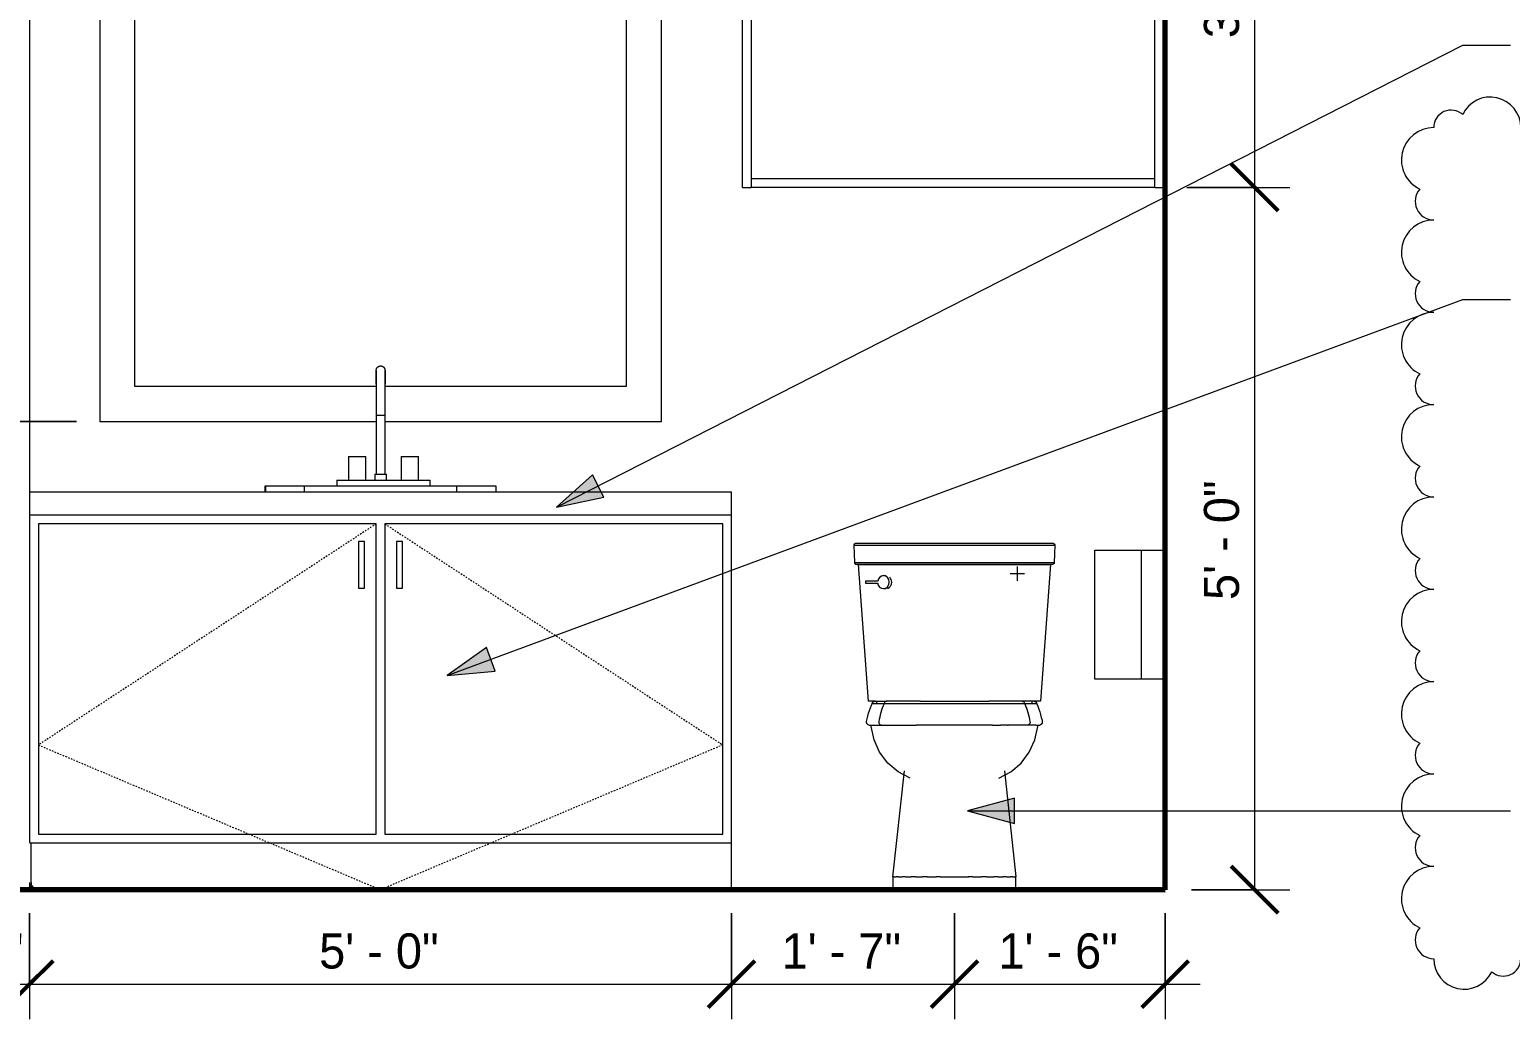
# Model space of a CAD drawing. Header units: inches. Extents: x -3861 to -1440, y -29 to 12117.
# Drawn here: x -2127.9 to -2001.3, y -11.1 to 73.5 of the extents above; entities that cross this region are included whole.
import ezdxf

# ---------------------------------------------------------------- set-up
doc = ezdxf.new("R2010")
doc.units = ezdxf.units.IN
doc.header["$MEASUREMENT"] = 0
doc.linetypes.add('Center', pattern=[1.25, 0.25, -0.1875, 0.625, -0.1875])
doc.linetypes.add('Dash', pattern=[0.25, 0.125, -0.125])
for name, color, linetype, lineweight in [('0-6', 130, 'Continuous', 5), ('A-ANNO-DIMS', 211, 'Continuous', 9), ('A-ANNO-DIMS-32', 211, 'Continuous', 9), ('A-FLOR-2', 7, 'Continuous', 70), ('A-WALL', 113, 'Continuous', 18), ('A-WALL-4', 113, 'Continuous', 9), ('G-ANNO-REVC', 71, 'Continuous', 20), ('G-ANNO-TEXT', 231, 'Continuous', 9), ('I-WALL-1', 7, 'Continuous', 70), ('P-SANR-FIXT', 6, 'Continuous', 9), ('Q-CASE', 31, 'Continuous', 9), ('Q-CASE-2', 31, 'Center', 9), ('Q-CASE-HDLN', 31, 'Dash', 9), ('Q-SPCQ', 91, 'Continuous', 9)]:
    doc.layers.add(name, color=color, linetype=linetype, lineweight=lineweight)
doc.styles.add('Century Gothic', font='ufonts.com_century-gothic.ttf', dxfattribs={"height": 3})
doc.dimstyles.new('OD_1__HACK_1', dxfattribs={"dimscale": 12, "dimtxt": 3.132505, "dimasz": 0.333333, "dimexe": 0.25, "dimexo": 0.166667, "dimgap": 0.041667, "dimtad": 1, "dimdec": 0, "dimzin": 3, "dimdsep": 46, "dimlunit": 4, "dimtxsty": 'Century Gothic', "dimblk1": 'OBLIQUE', "dimblk2": 'OBLIQUE', "dimsah": 1, "dimcen": 0.09, "dimdle": 0.25, "dimazin": 0, "dimtfac": 1, "dimtdec": 4, "dimtix": 1, "dimtmove": 0, "dimatfit": 3, "dimfxl": 1, "dimtvp": 1, "dimtfill": 1, "dimfrac": 2, "dimtolj": 1, "dimtzin": 0, "dimarcsym": 2})
doc.dimstyles.new('OD_1__HACK_2', dxfattribs={"dimscale": 12, "dimtxt": 3.132505, "dimasz": 0.333333, "dimexe": 0.25, "dimexo": 0.166667, "dimgap": 0.041667, "dimtad": 1, "dimdec": 0, "dimzin": 3, "dimdsep": 46, "dimlunit": 4, "dimtxsty": 'Century Gothic', "dimblk1": 'OBLIQUE', "dimblk2": 'OBLIQUE', "dimsah": 1, "dimcen": 0.09, "dimdle": 0.25, "dimazin": 0, "dimtfac": 1, "dimtdec": 4, "dimtix": 1, "dimtmove": 0, "dimatfit": 3, "dimfxl": 1, "dimtvp": 1, "dimtfill": 1, "dimfrac": 2, "dimtolj": 1, "dimtzin": 0, "dimarcsym": 2})

# ---------------------------------------------------------------- blocks, each defined once
blk = doc.blocks.new('CTR - 1st Phase - Shell_rvt-8-1ST FLOOR - 1BD ADA TYPE A BATH LAV WALL')
at = {"layer": 'A-FLOR-2'}
blk.add_line((3459.28, 0), (3313.91, 0), dxfattribs=at)
blk = doc.blocks.new('CTR - 1st Phase - Common Walls_rvt-7-1ST FLOOR - 1BD ADA TYPE A BATH LAV WALL')
at = {"layer": 'I-WALL-1'}
for p, q in [((3459.27, 108.76), (3459.27, 0)), ((3459.27, 0), (3459.28, 0))]:
    blk.add_line(p, q, dxfattribs=at)
blk = doc.blocks.new('Vanity Cabinet-Double Door-ADA - 60_ ADA-2968679-1ST FLOOR - 1BD ADA TYPE A BATH LAV WALL')
at = {"layer": 'Q-CASE'}
for p, q in [((3422.22, 4), (3422.22, 32)), ((3391.84, 31.25), (3362.97, 31.25)), ((3362.97, 31.25), (3362.97, 4.75)), ((3391.84, 4.75), (3391.84, 31.25)), ((3421.47, 31.25), (3392.59, 31.25)), ((3392.59, 31.25), (3392.59, 4.75)), ((3421.47, 4.75), (3421.47, 31.25)), ((3390.34, 29.75), (3390.34, 25.75)), ((3390.84, 29.75), (3390.34, 29.75)), ((3390.84, 25.75), (3390.84, 29.75)), ((3393.59, 29.75), (3393.59, 25.75)), ((3394.09, 29.75), (3393.59, 29.75)), ((3394.09, 25.75), (3394.09, 29.75)), ((3390.34, 25.75), (3390.84, 25.75)), ((3393.59, 25.75), (3394.09, 25.75)), ((3362.26, 4), (3422.22, 4)), ((3362.97, 4.75), (3391.84, 4.75)), ((3392.59, 4.75), (3421.47, 4.75)), ((3422.22, 0), (3422.22, 4))]:
    blk.add_line(p, q, dxfattribs=at)
at = {"layer": 'Q-CASE-HDLN'}
for p, q in [((3391.84, 31.25), (3362.97, 12.37)), ((3392.59, 31.25), (3421.47, 12.37)), ((3362.97, 12.37), (3392.22, 0)), ((3421.47, 12.37), (3392.22, 0))]:
    blk.add_line(p, q, dxfattribs=at)
blk = doc.blocks.new('Plbg-Toilet Wall Mount FV-UH - TYPE B-2253648-1ST FLOOR - 1BD ADA TYPE A BATH LAV WALL')
at = {"layer": 'P-SANR-FIXT'}
for p, q in [((3432.68, 29.44), (3435.08, 29.44)), ((3435.08, 29.44), (3438.2, 29.44)), ((3438.2, 29.44), (3444.35, 29.44)), ((3444.35, 29.44), (3447.47, 29.44)), ((3447.47, 29.44), (3449.87, 29.44)), ((3432.73, 27.95), (3435.1, 27.95)), ((3435.1, 27.95), (3438.21, 27.95)), ((3438.21, 27.95), (3444.34, 27.95)), ((3444.34, 27.95), (3447.45, 27.95)), ((3447.45, 27.95), (3449.81, 27.95)), ((3433.92, 16.11), (3433.06, 27.79)), ((3433.06, 27.79), (3435.24, 27.79)), ((3435.42, 26.83), (3435.21, 26.83)), ((3435.24, 27.79), (3438.24, 27.79)), ((3438.24, 27.79), (3444.31, 27.79)), ((3444.31, 27.79), (3447.31, 27.79)), ((3447.26, 27), (3446.04, 27)), ((3446.65, 27.61), (3446.65, 26.39)), ((3447.31, 27.79), (3449.49, 27.79)), ((3449.49, 27.79), (3448.63, 16.11)), ((3434.72, 26.37), (3433.67, 26.37)), ((3433.67, 26.37), (3433.67, 26.2)), ((3433.67, 26.2), (3434.71, 26.2)), ((3435.21, 25.72), (3435.42, 25.72)), ((3434.5, 16.11), (3433.92, 16.11)), ((3435.26, 15.89), (3434.25, 15.89)), ((3434.5, 16.11), (3435.5, 16.11)), ((3434.62, 16.11), (3434.62, 15.98)), ((3438.18, 15.89), (3435.26, 15.89)), ((3438.34, 16.11), (3435.5, 16.11)), ((3444.37, 15.89), (3438.18, 15.89)), ((3438.34, 16.11), (3444.21, 16.11)), ((3447.05, 16.11), (3444.21, 16.11)), ((3447.29, 15.89), (3444.37, 15.89)), ((3448.04, 16.11), (3447.05, 16.11)), ((3448.3, 15.89), (3447.29, 15.89)), ((3447.93, 15.98), (3447.93, 16.11)), ((3448.63, 16.11), (3448.05, 16.11)), ((3433.98, 14.07), (3434.33, 14.07)), ((3436.69, 14.07), (3436.74, 14.07)), ((3437.33, 14.07), (3438.01, 14.07)), ((3444.54, 14.07), (3438.01, 14.07)), ((3444.54, 14.07), (3445.21, 14.07)), ((3445.8, 14.07), (3445.86, 14.07)), ((3448.22, 14.07), (3448.57, 14.07)), ((3436.02, 1.1), (3437, 10.16)), ((3445.54, 10.16), (3446.52, 1.1)), ((3436.02, 1.1), (3436.02, 0)), ((3436.11, 1.1), (3436.06, 1.1)), ((3446.49, 1.1), (3446.43, 1.1)), ((3446.52, 0), (3446.52, 1.1))]:
    blk.add_line(p, q, dxfattribs=at)
at = {"layer": 'P-SANR-FIXT', "flags": 128}
for points in [[(3432.68, 29.44), (3432.71, 28.69), (3432.73, 27.95)], [(3435.13, 29.57), (3434.91, 29.57), (3434.71, 29.57), (3434.5, 29.57), (3434.3, 29.57), (3434.11, 29.57), (3433.92, 29.57), (3433.74, 29.57), (3433.57, 29.57), (3433.4, 29.57), (3433.24, 29.57), (3433.08, 29.57), (3432.94, 29.57), (3432.8, 29.57)], [(3438.21, 29.57), (3437.83, 29.57), (3437.45, 29.57), (3437.07, 29.57), (3436.7, 29.57), (3436.33, 29.57), (3435.96, 29.57), (3435.6, 29.57), (3435.25, 29.57), (3435.13, 29.57)], [(3444.33, 29.57), (3443.25, 29.57), (3442.16, 29.57), (3441.07, 29.57), (3439.98, 29.57), (3438.89, 29.57), (3438.21, 29.57)], [(3447.42, 29.57), (3447.07, 29.57), (3446.71, 29.57), (3446.35, 29.57), (3445.98, 29.57), (3445.6, 29.57), (3445.23, 29.57), (3444.85, 29.57), (3444.46, 29.57), (3444.33, 29.57)], [(3449.75, 29.57), (3449.61, 29.57), (3449.46, 29.57), (3449.3, 29.57), (3449.14, 29.57), (3448.97, 29.57), (3448.8, 29.57), (3448.62, 29.57), (3448.43, 29.57), (3448.24, 29.57), (3448.04, 29.57), (3447.83, 29.57), (3447.63, 29.57), (3447.42, 29.57)], [(3449.87, 29.44), (3449.84, 28.69), (3449.81, 27.95)], [(3432.87, 27.81), (3433.01, 27.81), (3433.15, 27.81), (3433.31, 27.81), (3433.47, 27.81), (3433.63, 27.81), (3433.81, 27.81), (3433.99, 27.81), (3434.17, 27.81), (3434.36, 27.81), (3434.56, 27.81), (3434.76, 27.81), (3434.97, 27.81), (3435.16, 27.81)], [(3435.16, 27.81), (3435.51, 27.81), (3435.86, 27.81), (3436.22, 27.81), (3436.59, 27.81), (3436.96, 27.81), (3437.33, 27.81), (3437.71, 27.81), (3438.09, 27.81), (3438.22, 27.81)], [(3438.22, 27.81), (3439.3, 27.81), (3440.39, 27.81), (3441.48, 27.81), (3442.56, 27.81), (3443.65, 27.81), (3444.33, 27.81)], [(3444.33, 27.81), (3444.71, 27.81), (3445.09, 27.81), (3445.46, 27.81), (3445.83, 27.81), (3446.2, 27.81), (3446.56, 27.81), (3446.92, 27.81), (3447.27, 27.81), (3447.39, 27.81)], [(3447.39, 27.81), (3447.6, 27.81), (3447.81, 27.81), (3448.01, 27.81), (3448.21, 27.81), (3448.4, 27.81), (3448.58, 27.81), (3448.76, 27.81), (3448.93, 27.81), (3449.1, 27.81), (3449.26, 27.81), (3449.41, 27.81), (3449.56, 27.81), (3449.68, 27.81)], [(3433.77, 14.36), (3433.82, 14.6), (3433.87, 14.84), (3433.94, 15.08), (3434.01, 15.32), (3434.1, 15.55), (3434.19, 15.78), (3434.24, 15.89)], [(3434.24, 15.89), (3434.24, 15.9), (3434.25, 15.92), (3434.25, 15.93), (3434.25, 15.94), (3434.26, 15.95), (3434.26, 15.95), (3434.26, 15.96), (3434.27, 15.97), (3434.27, 15.98), (3434.28, 15.99), (3434.29, 16), (3434.29, 16.01), (3434.3, 16.02), (3434.31, 16.02), (3434.31, 16.03), (3434.32, 16.04), (3434.33, 16.05), (3434.34, 16.05), (3434.35, 16.06), (3434.35, 16.07), (3434.36, 16.07), (3434.37, 16.08), (3434.38, 16.08), (3434.39, 16.09), (3434.4, 16.09), (3434.41, 16.09), (3434.42, 16.1), (3434.43, 16.1), (3434.44, 16.1), (3434.45, 16.1), (3434.46, 16.11), (3434.47, 16.11), (3434.48, 16.11), (3434.49, 16.11), (3434.5, 16.11)], [(3448.05, 16.11), (3448.06, 16.11), (3448.07, 16.11), (3448.08, 16.11), (3448.09, 16.11), (3448.1, 16.1), (3448.11, 16.1), (3448.12, 16.1), (3448.13, 16.1), (3448.14, 16.09), (3448.15, 16.09), (3448.16, 16.08), (3448.17, 16.08), (3448.18, 16.07), (3448.19, 16.07), (3448.2, 16.06), (3448.21, 16.06), (3448.22, 16.05), (3448.22, 16.04), (3448.23, 16.04), (3448.24, 16.03), (3448.25, 16.02), (3448.25, 16.01), (3448.26, 16), (3448.26, 15.99), (3448.27, 15.99), (3448.28, 15.98), (3448.28, 15.97), (3448.29, 15.96), (3448.29, 15.95), (3448.29, 15.94), (3448.3, 15.93), (3448.3, 15.92), (3448.3, 15.91), (3448.31, 15.9), (3448.31, 15.89)], [(3448.31, 15.89), (3448.4, 15.67), (3448.49, 15.43), (3448.57, 15.2), (3448.64, 14.96), (3448.7, 14.72), (3448.76, 14.48), (3448.78, 14.36)], [(3433.97, 14.07), (3433.96, 14.07), (3433.95, 14.07), (3433.94, 14.08), (3433.93, 14.08), (3433.92, 14.08), (3433.91, 14.09), (3433.9, 14.09), (3433.9, 14.1), (3433.89, 14.1), (3433.88, 14.11), (3433.87, 14.11), (3433.86, 14.12), (3433.86, 14.12), (3433.85, 14.13), (3433.84, 14.14), (3433.83, 14.14), (3433.83, 14.15), (3433.82, 14.16), (3433.81, 14.17), (3433.81, 14.18), (3433.8, 14.18), (3433.8, 14.19), (3433.79, 14.2), (3433.79, 14.21), (3433.79, 14.22), (3433.78, 14.23), (3433.78, 14.24), (3433.78, 14.25), (3433.77, 14.26), (3433.77, 14.27), (3433.77, 14.28), (3433.77, 14.29), (3433.77, 14.3), (3433.77, 14.31), (3433.77, 14.32), (3433.77, 14.33), (3433.77, 14.34), (3433.77, 14.35), (3433.77, 14.36)], [(3437.48, 9.53), (3436.46, 10.07), (3435.57, 10.82), (3434.88, 11.75), (3434.4, 12.8), (3434.16, 13.94), (3434.15, 14.07)], [(3445.07, 9.53), (3446.09, 10.07), (3446.97, 10.82), (3447.67, 11.75), (3448.15, 12.8), (3448.39, 13.94), (3448.4, 14.07)], [(3448.78, 14.36), (3448.78, 14.35), (3448.78, 14.34), (3448.78, 14.33), (3448.78, 14.32), (3448.78, 14.31), (3448.78, 14.3), (3448.78, 14.29), (3448.78, 14.28), (3448.78, 14.27), (3448.77, 14.26), (3448.77, 14.25), (3448.77, 14.24), (3448.76, 14.23), (3448.76, 14.22), (3448.76, 14.21), (3448.75, 14.2), (3448.75, 14.19), (3448.74, 14.18), (3448.74, 14.17), (3448.73, 14.17), (3448.73, 14.16), (3448.72, 14.15), (3448.71, 14.14), (3448.71, 14.14), (3448.7, 14.13), (3448.69, 14.12), (3448.68, 14.12), (3448.68, 14.11), (3448.67, 14.11), (3448.66, 14.1), (3448.65, 14.1), (3448.64, 14.09), (3448.63, 14.09), (3448.62, 14.08), (3448.61, 14.08), (3448.6, 14.08), (3448.6, 14.07), (3448.59, 14.07), (3448.58, 14.07)], [(3436.02, 1.1), (3436.04, 1.1), (3436.05, 1.1)], [(3436.11, 1.1), (3436.23, 1.1), (3436.3, 1.1)], [(3436.48, 1.1), (3436.36, 1.1), (3436.3, 1.1)], [(3436.48, 1.1), (3436.66, 1.1), (3436.82, 1.1)], [(3437.1, 1.1), (3436.95, 1.1), (3436.82, 1.1)], [(3437.1, 1.1), (3437.3, 1.1), (3437.57, 1.1)], [(3437.94, 1.1), (3437.79, 1.1), (3437.57, 1.1)], [(3437.94, 1.1), (3438.12, 1.1), (3438.54, 1.1)], [(3438.95, 1.1), (3438.83, 1.1), (3438.54, 1.1)], [(3438.95, 1.1), (3439.09, 1.1), (3439.7, 1.1)], [(3440.08, 1.1), (3440.02, 1.1), (3439.7, 1.1)], [(3440.08, 1.1), (3440.16, 1.1), (3441.27, 1.1)], [(3441.27, 1.1), (3442.39, 1.1), (3442.47, 1.1)], [(3442.85, 1.1), (3442.53, 1.1), (3442.46, 1.1)], [(3442.84, 1.1), (3443.46, 1.1), (3443.6, 1.1)], [(3444.01, 1.1), (3443.71, 1.1), (3443.6, 1.1)], [(3444.01, 1.1), (3444.42, 1.1), (3444.61, 1.1)], [(3444.97, 1.1), (3444.76, 1.1), (3444.61, 1.1)], [(3444.97, 1.1), (3445.25, 1.1), (3445.45, 1.1)], [(3445.73, 1.1), (3445.59, 1.1), (3445.45, 1.1)], [(3445.73, 1.1), (3445.89, 1.1), (3446.07, 1.1)], [(3446.25, 1.1), (3446.18, 1.1), (3446.07, 1.1)], [(3446.25, 1.1), (3446.31, 1.1), (3446.43, 1.1)], [(3446.5, 1.1), (3446.51, 1.1), (3446.52, 1.1)]]:
    blk.add_lwpolyline(points, dxfattribs=at)
at = {"layer": 'P-SANR-FIXT'}
for centre, major_axis, start_param, end_param in [((3435.21, 26.27), (0, 0.565), 0, 1.396648), ((3435.21, 26.28), (0, 0.557), 4.712389, 6.283185), ((3435.42, 26.28), (0, 0.557), 4.712389, 5.536271), ((3435.21, 26.3), (0, 0.58), 1.73716, 3.141593), ((3435.21, 26.28), (0, 0.557), 3.141593, 4.712389), ((3435.42, 26.28), (0, 0.557), 3.403392, 4.712389)]:
    blk.add_ellipse(centre, major_axis=major_axis, ratio=0.882948, start_param=start_param, end_param=end_param, dxfattribs=at)
for points, knots in [([(3432.8, 29.57), (3432.79, 29.57), (3432.77, 29.56), (3432.75, 29.56), (3432.74, 29.55), (3432.72, 29.54), (3432.71, 29.52), (3432.69, 29.49), (3432.68, 29.46), (3432.68, 29.44)], [-1, -1, -1, -1, -0.785714, -0.732143, -0.678571, -0.571429, -0.428571, -0.285714, 0, 0, 0, 0]), ([(3449.75, 29.57), (3449.75, 29.57), (3449.77, 29.56), (3449.8, 29.55), (3449.82, 29.54), (3449.84, 29.52), (3449.86, 29.49), (3449.87, 29.46), (3449.87, 29.44)], [0, 0, 0, 0, 0.142857, 0.285714, 0.428571, 0.571429, 0.785714, 1, 1, 1, 1]), ([(3432.73, 27.95), (3432.73, 27.93), (3432.74, 27.9), (3432.75, 27.87), (3432.78, 27.84), (3432.81, 27.82), (3432.84, 27.81), (3432.86, 27.81), (3432.87, 27.81)], [-1, -1, -1, -1, -0.857143, -0.571429, -0.428571, -0.285714, -0.142857, 0, 0, 0, 0]), ([(3449.81, 27.95), (3449.81, 27.92), (3449.81, 27.89), (3449.79, 27.86), (3449.77, 27.84), (3449.75, 27.83), (3449.73, 27.82), (3449.71, 27.81), (3449.7, 27.81), (3449.68, 27.81)], [0, 0, 0, 0, 0.285714, 0.428571, 0.571429, 0.678571, 0.732143, 0.785714, 1, 1, 1, 1]), ([(3435.5, 16.11), (3435.48, 16.11), (3435.44, 16.1), (3435.37, 16.08), (3435.3, 16.01), (3435.27, 15.93), (3435.26, 15.89)], [-1, -1, -1, -1, -0.833333, -0.666667, -0.333333, 0, 0, 0, 0]), ([(3447.05, 16.11), (3447.07, 16.11), (3447.1, 16.1), (3447.18, 16.08), (3447.25, 16.01), (3447.28, 15.93), (3447.29, 15.89)], [-1, -1, -1, -1, -0.833333, -0.666667, -0.333333, 0, 0, 0, 0]), ([(3434.32, 14.07), (3434.4, 14.07), (3434.62, 14.07), (3435.16, 14.07), (3435.88, 14.07), (3436.43, 14.07), (3436.67, 14.07)], [-0.4241119, -0.4241119, -0.4241119, -0.4241119, -0.375, -0.3125, -0.25, -0.2084052, -0.2084052, -0.2084052, -0.2084052]), ([(3434.82, 14.36), (3434.81, 14.33), (3434.81, 14.27), (3434.84, 14.18), (3434.89, 14.12), (3434.95, 14.08), (3434.99, 14.07), (3435, 14.07)], [-1, -1, -1, -1, -0.785714, -0.571429, -0.285714, -0.142857, 0, 0, 0, 0]), ([(3436.72, 14.07), (3436.83, 14.07), (3437.02, 14.07), (3437.24, 14.07), (3437.34, 14.07)], [-0.20514081, -0.20514081, -0.20514081, -0.20514081, -0.1875, -0.17151437, -0.17151437, -0.17151437, -0.17151437]), ([(3445.82, 14.07), (3445.72, 14.07), (3445.52, 14.07), (3445.31, 14.07), (3445.21, 14.07)], [0.79485919, 0.79485919, 0.79485919, 0.79485919, 0.8125, 0.82848563, 0.82848563, 0.82848563, 0.82848563]), ([(3448.23, 14.07), (3448.15, 14.07), (3447.93, 14.07), (3447.39, 14.07), (3446.67, 14.07), (3446.12, 14.07), (3445.88, 14.07)], [0.5758881, 0.5758881, 0.5758881, 0.5758881, 0.625, 0.6875, 0.75, 0.7915948, 0.7915948, 0.7915948, 0.7915948]), ([(3447.73, 14.36), (3447.74, 14.33), (3447.74, 14.27), (3447.71, 14.18), (3447.65, 14.12), (3447.59, 14.08), (3447.56, 14.07), (3447.54, 14.07)], [-1, -1, -1, -1, -0.785714, -0.571429, -0.285714, -0.142857, 0, 0, 0, 0])]:
    blk.add_open_spline(points, degree=3, knots=knots, dxfattribs=at)
for points in [[(3435.26, 15.89), (3435.15, 15.65), (3434.97, 15.15), (3434.86, 14.62), (3434.82, 14.36)], [(3447.29, 15.89), (3447.39, 15.65), (3447.57, 15.15), (3447.69, 14.62), (3447.73, 14.36)]]:
    blk.add_open_spline(points, degree=3, dxfattribs=at)
blk = doc.blocks.new('Seqm-Toilet Paper Disp-UH-3D - Seqm-Toilet Paper Disp-UH-3D-2253632-1ST FLOOR - 1BD ADA TYPE A BATH LAV WALL')
at = {"layer": 'Q-SPCQ'}
for p, q in [((3453.27, 29), (3457.27, 29)), ((3453.27, 18), (3453.27, 29)), ((3457.27, 18), (3453.27, 18))]:
    blk.add_line(p, q, dxfattribs=at)
blk = doc.blocks.new('Seqm-Seat Cover Disp-UH-3D - Seqm-Seat Cover Disp-UH-3D-2253633-1ST FLOOR - 1BD ADA TYPE A BATH LAV WALL')
at = {"layer": 'Q-SPCQ'}
for p, q in [((3457.27, 29), (3459.27, 29)), ((3457.27, 18), (3457.27, 29)), ((3459.27, 18), (3457.27, 18))]:
    blk.add_line(p, q, dxfattribs=at)
blk = doc.blocks.new('300 Series Wall Hung Cabinet_326 - 36_-2909953-1ST FLOOR - 1BD ADA TYPE A BATH LAV WALL')
at = {"layer": 'Q-CASE'}
for p, q in [((3441.02, 96), (3423.15, 96)), ((3423.15, 96), (3423.15, 78)), ((3441.02, 78), (3441.02, 96)), ((3441.02, 96), (3441.27, 96)), ((3441.27, 95.25), (3441.02, 95.25)), ((3459.15, 96), (3441.27, 96)), ((3441.27, 96), (3441.27, 78)), ((3459.15, 78), (3459.15, 96)), ((3438.66, 83.75), (3439.15, 83.75)), ((3438.66, 80), (3438.66, 83.75)), ((3439.15, 83.75), (3439.15, 80)), ((3443.16, 83.75), (3443.65, 83.75)), ((3443.16, 80), (3443.16, 83.75)), ((3443.65, 83.75), (3443.65, 80)), ((3438.66, 80), (3439.15, 80)), ((3443.16, 80), (3443.65, 80)), ((3441.02, 78.75), (3441.27, 78.75)), ((3423.15, 78), (3441.02, 78)), ((3423.15, 60), (3423.15, 78)), ((3423.9, 78), (3423.9, 60)), ((3441.27, 78), (3441.02, 78)), ((3441.27, 78), (3459.15, 78)), ((3458.4, 60), (3458.4, 78)), ((3459.15, 78), (3459.15, 60)), ((3423.15, 60), (3423.9, 60)), ((3423.9, 60.75), (3458.4, 60.75)), ((3423.9, 60.75), (3423.9, 60)), ((3458.4, 60), (3423.9, 60)), ((3458.4, 60), (3458.4, 60.75)), ((3458.4, 60), (3459.15, 60))]:
    blk.add_line(p, q, dxfattribs=at)
at = {"layer": 'Q-CASE-2'}
for p, q in [((3441.27, 96), (3423.15, 87)), ((3441.27, 96), (3459.15, 87.08)), ((3423.15, 87), (3441.27, 78)), ((3459.15, 87.08), (3441.27, 78))]:
    blk.add_line(p, q, dxfattribs=at)
blk = doc.blocks.new('BATHROOM MIRROR - BATHROOM MIRROR 48_-3123886-1ST FLOOR - 1BD ADA TYPE A BATH LAV WALL')
at = {"layer": 'Q-CASE'}
for p, q in [((3416.22, 88), (3368.22, 88)), ((3368.22, 88), (3368.22, 40)), ((3416.22, 40), (3416.22, 88)), ((3371.22, 43), (3371.22, 85)), ((3371.22, 85), (3413.22, 85)), ((3413.22, 85), (3413.22, 43)), ((3391.84, 43), (3371.22, 43)), ((3413.22, 43), (3392.59, 43)), ((3368.22, 40), (3391.85, 40)), ((3392.59, 40), (3416.22, 40))]:
    blk.add_line(p, q, dxfattribs=at)
blk = doc.blocks.new('Basic Wall _ INT - W4BØF - _5_8 GYP - 2X4 WOOD_BATT_ - 5_8 GYP_ - ___-2966383-1ST FLOOR - 1BD ADA TYPE A BATH LAV WALL')
at = {"layer": 'A-WALL'}
for p, q in [((3362.26, 4), (3362.22, 4)), ((3362.34, 0.61), (3362.34, 3.92)), ((3362.57, 0), (3362.63, 0.11))]:
    blk.add_line(p, q, dxfattribs=at)
for centre, radius, start, end in [((3362.26, 3.92), 0.0822, 0, 90), ((3362.92, 0.61), 0.702, 180, 240), ((3362.92, 0.61), 0.577, 180, 240)]:
    blk.add_arc(centre, radius, start, end, dxfattribs=at)
blk = doc.blocks.new('DIMBLOCK74-1ST FLOOR - 1BD ADA TYPE A BATH LAV WALL')
at = {"layer": 'A-ANNO-DIMS-32', "lineweight": 50}
for p, q in [((-2190.48, 40), (-2192.48, 42)), ((-2190.48, 40), (-2188.48, 38)), ((-2190.48, 34), (-2192.48, 36)), ((-2190.48, 34), (-2188.48, 32))]:
    blk.add_line(p, q, dxfattribs=at)
at = {"layer": 'A-ANNO-DIMS-32'}
for p, q in [((-2123.87, 40), (-2193.48, 40)), ((-2190.48, 34), (-2190.48, 40)), ((-2190.48, 40), (-2123.87, 40)), ((-2129.87, 34), (-2193.48, 34)), ((-2190.48, 34), (-2129.87, 34))]:
    blk.add_line(p, q, dxfattribs=at)
at = {"layer": 'A-ANNO-DIMS-32', "color": 0, "insert": (-2194.83, 35.19), "char_height": 3, "width": 4.3557, "attachment_point": 1, "rotation": 90, "line_spacing_factor": 0.984502, "style": 'Century Gothic', "bg_fill": 3, "box_fill_scale": 1.25, "bg_fill_color": 256, "bg_fill_true_color": 13158600, "bg_fill_transparency": 0}
blk.add_mtext('6"', dxfattribs=at)
blk = doc.blocks.new('_Oblique')
at = {"color": 0, "linetype": 'ByBlock', "lineweight": -2}
blk.add_line((-0.5, -0.5), (0.5, 0.5), dxfattribs=at)
blk = doc.blocks.new('DIMBLOCK75-1ST FLOOR - 1BD ADA TYPE A BATH LAV WALL')
at = {"layer": 'A-ANNO-DIMS-32', "lineweight": 50}
for p, q in [((-2190.48, 88), (-2192.48, 90)), ((-2190.48, 88), (-2188.48, 86)), ((-2190.48, 40), (-2192.48, 42)), ((-2190.48, 40), (-2188.48, 38))]:
    blk.add_line(p, q, dxfattribs=at)
at = {"layer": 'A-ANNO-DIMS-32'}
for p, q in [((-2190.48, 40), (-2190.48, 91)), ((-2123.87, 88), (-2193.48, 88)), ((-2190.48, 88), (-2123.87, 88)), ((-2123.87, 40), (-2193.48, 40)), ((-2190.48, 40), (-2123.87, 40))]:
    blk.add_line(p, q, dxfattribs=at)
at = {"layer": 'A-ANNO-DIMS-32', "color": 0, "insert": (-2194.83, 58.75), "char_height": 3, "width": 12.5897, "attachment_point": 1, "rotation": 90, "line_spacing_factor": 0.984502, "style": 'Century Gothic', "bg_fill": 3, "box_fill_scale": 1.25, "bg_fill_color": 256, "bg_fill_true_color": 13158600, "bg_fill_transparency": 0}
blk.add_mtext('4\' - 0"', dxfattribs=at)
blk = doc.blocks.new('DIMBLOCK76-1ST FLOOR - 1BD ADA TYPE A BATH LAV WALL')
at = {"layer": 'A-ANNO-DIMS-32', "lineweight": 50}
for p, q in [((-2023.15, 60), (-2025.15, 62)), ((-2023.15, 60), (-2021.15, 58)), ((-2023.15, 0), (-2025.15, 2)), ((-2023.15, 0), (-2021.15, -2))]:
    blk.add_line(p, q, dxfattribs=at)
at = {"layer": 'A-ANNO-DIMS-32'}
for p, q in [((-2028.94, 60), (-2020.15, 60)), ((-2023.15, 60), (-2028.81, 60)), ((-2023.15, 0), (-2023.15, 60)), ((-2028.56, 0), (-2020.15, 0)), ((-2023.15, 0), (-2028.56, 0))]:
    blk.add_line(p, q, dxfattribs=at)
at = {"layer": 'A-ANNO-DIMS-32', "color": 0, "insert": (-2027.49, 24.75), "char_height": 3, "width": 12.5897, "attachment_point": 1, "rotation": 90, "line_spacing_factor": 0.984502, "style": 'Century Gothic', "bg_fill": 3, "box_fill_scale": 1.25, "bg_fill_color": 256, "bg_fill_true_color": 13158600, "bg_fill_transparency": 0}
blk.add_mtext('5\' - 0"', dxfattribs=at)
blk = doc.blocks.new('DIMBLOCK77-1ST FLOOR - 1BD ADA TYPE A BATH LAV WALL')
at = {"layer": 'A-ANNO-DIMS-32'}
for p, q in [((-2023.15, 60), (-2023.15, 99)), ((-2028.94, 96), (-2020.15, 96)), ((-2023.15, 96), (-2028.81, 96)), ((-2028.94, 60), (-2020.15, 60)), ((-2023.15, 60), (-2028.81, 60))]:
    blk.add_line(p, q, dxfattribs=at)
at = {"layer": 'A-ANNO-DIMS-32', "lineweight": 50}
for p, q in [((-2023.15, 96), (-2025.15, 98)), ((-2023.15, 96), (-2021.15, 94)), ((-2023.15, 60), (-2025.15, 62)), ((-2023.15, 60), (-2021.15, 58))]:
    blk.add_line(p, q, dxfattribs=at)
at = {"layer": 'A-ANNO-DIMS-32', "color": 0, "insert": (-2027.49, 72.75), "char_height": 3, "width": 12.5897, "attachment_point": 1, "rotation": 90, "line_spacing_factor": 0.984502, "style": 'Century Gothic', "bg_fill": 3, "box_fill_scale": 1.25, "bg_fill_color": 256, "bg_fill_true_color": 13158600, "bg_fill_transparency": 0}
blk.add_mtext('3\' - 0"', dxfattribs=at)
blk = doc.blocks.new('DIMBLOCK80-1ST FLOOR - 1BD ADA TYPE A BATH LAV WALL')
at = {"layer": 'A-ANNO-DIMS-32'}
for p, q in [((-2132.62, -2), (-2132.62, -11.07)), ((-2132.62, -8.07), (-2132.62, -2)), ((-2127.87, -2), (-2127.87, -11.07)), ((-2127.87, -8.07), (-2127.87, -2)), ((-2132.62, -8.07), (-2127.87, -8.07))]:
    blk.add_line(p, q, dxfattribs=at)
at = {"layer": 'A-ANNO-DIMS-32', "lineweight": 50}
for p, q in [((-2132.62, -8.07), (-2130.62, -6.07)), ((-2127.87, -8.07), (-2125.87, -6.07)), ((-2132.62, -8.07), (-2134.62, -10.07)), ((-2127.87, -8.07), (-2129.87, -10.07))]:
    blk.add_line(p, q, dxfattribs=at)
at = {"layer": 'A-ANNO-DIMS-32', "color": 0, "insert": (-2132.06, -3.73), "char_height": 3, "width": 4.3557, "attachment_point": 1, "line_spacing_factor": 0.984502, "style": 'Century Gothic', "bg_fill": 3, "box_fill_scale": 1.25, "bg_fill_color": 256, "bg_fill_true_color": 13158600, "bg_fill_transparency": 0}
blk.add_mtext('5"', dxfattribs=at)
blk = doc.blocks.new('DIMBLOCK81-1ST FLOOR - 1BD ADA TYPE A BATH LAV WALL')
at = {"layer": 'A-ANNO-DIMS-32'}
for p, q in [((-2127.87, -2), (-2127.87, -11.07)), ((-2127.87, -8.07), (-2127.87, -2)), ((-2067.87, -2), (-2067.87, -11.07)), ((-2067.87, -8.07), (-2067.87, -2)), ((-2127.87, -8.07), (-2067.87, -8.07))]:
    blk.add_line(p, q, dxfattribs=at)
at = {"layer": 'A-ANNO-DIMS-32', "lineweight": 50}
for p, q in [((-2127.87, -8.07), (-2125.87, -6.07)), ((-2067.87, -8.07), (-2065.87, -6.07)), ((-2127.87, -8.07), (-2129.87, -10.07)), ((-2067.87, -8.07), (-2069.87, -10.07))]:
    blk.add_line(p, q, dxfattribs=at)
at = {"layer": 'A-ANNO-DIMS-32', "color": 0, "insert": (-2103.12, -3.73), "char_height": 3, "width": 12.5897, "attachment_point": 1, "line_spacing_factor": 0.984502, "style": 'Century Gothic', "bg_fill": 3, "box_fill_scale": 1.25, "bg_fill_color": 256, "bg_fill_true_color": 13158600, "bg_fill_transparency": 0}
blk.add_mtext('5\' - 0"', dxfattribs=at)
blk = doc.blocks.new('DIMBLOCK82-1ST FLOOR - 1BD ADA TYPE A BATH LAV WALL')
at = {"layer": 'A-ANNO-DIMS-32'}
for p, q in [((-2067.87, -2), (-2067.87, -11.07)), ((-2067.87, -8.07), (-2067.87, -2)), ((-2048.81, -2), (-2048.81, -11.07)), ((-2048.81, -8.07), (-2048.81, -2)), ((-2067.87, -8.07), (-2048.81, -8.07))]:
    blk.add_line(p, q, dxfattribs=at)
at = {"layer": 'A-ANNO-DIMS-32', "lineweight": 50}
for p, q in [((-2067.87, -8.07), (-2065.87, -6.07)), ((-2048.81, -8.07), (-2046.81, -6.07)), ((-2067.87, -8.07), (-2069.87, -10.07)), ((-2048.81, -8.07), (-2050.81, -10.07))]:
    blk.add_line(p, q, dxfattribs=at)
at = {"layer": 'A-ANNO-DIMS-32', "color": 0, "insert": (-2063.59, -3.73), "char_height": 3, "width": 12.5897, "attachment_point": 1, "line_spacing_factor": 0.984502, "style": 'Century Gothic', "bg_fill": 3, "box_fill_scale": 1.25, "bg_fill_color": 256, "bg_fill_true_color": 13158600, "bg_fill_transparency": 0}
blk.add_mtext('1\' - 7"', dxfattribs=at)
blk = doc.blocks.new('DIMBLOCK83-1ST FLOOR - 1BD ADA TYPE A BATH LAV WALL')
at = {"layer": 'A-ANNO-DIMS-32'}
for p, q in [((-2048.81, -2), (-2048.81, -11.07)), ((-2048.81, -8.07), (-2048.81, -2)), ((-2030.81, -2), (-2030.81, -11.07)), ((-2030.81, -8.07), (-2030.81, -2)), ((-2048.81, -8.07), (-2027.81, -8.07))]:
    blk.add_line(p, q, dxfattribs=at)
at = {"layer": 'A-ANNO-DIMS-32', "lineweight": 50}
for p, q in [((-2048.81, -8.07), (-2046.81, -6.07)), ((-2030.81, -8.07), (-2028.81, -6.07)), ((-2048.81, -8.07), (-2050.81, -10.07)), ((-2030.81, -8.07), (-2032.81, -10.07))]:
    blk.add_line(p, q, dxfattribs=at)
at = {"layer": 'A-ANNO-DIMS-32', "color": 0, "insert": (-2045.06, -3.73), "char_height": 3, "width": 12.5897, "attachment_point": 1, "line_spacing_factor": 0.984502, "style": 'Century Gothic', "bg_fill": 3, "box_fill_scale": 1.25, "bg_fill_color": 256, "bg_fill_true_color": 13158600, "bg_fill_transparency": 0}
blk.add_mtext('1\' - 6"', dxfattribs=at)
blk = doc.blocks.new('Family - ___-3235388-1ST FLOOR - 1BD ADA TYPE A BATH LAV WALL')
at = {"layer": 'G-ANNO-REVC'}
for centre, radius, start, end in [((3487.08, 65.11), 2.61, 0, 154.7912), ((3494.54, 65.11), 2.61, 0, 154.7912), ((3501.99, 65.11), 2.61, 0, 154.7912), ((3509.45, 65.11), 2.61, 0, 154.7912), ((3516.9, 65.11), 2.61, 0, 154.7912), ((3524.35, 65.11), 2.61, 0, 154.7912), ((3531.81, 65.11), 2.61, 0, 154.7912), ((3539.26, 65.11), 2.61, 0, 154.7912), ((3546.72, 65.11), 2.61, 0, 154.7912), ((3554.17, 65.11), 2.61, 0, 154.7912), ((3561.63, 65.11), 2.61, 0, 154.7912), ((3483.73, 65.11), 1.49, 48.1897, 180), ((3491.18, 65.11), 1.49, 48.1897, 180), ((3498.64, 65.11), 1.49, 48.1897, 180), ((3506.09, 65.11), 1.49, 48.1897, 180), ((3513.55, 65.11), 1.49, 48.1897, 180), ((3521, 65.11), 1.49, 48.1897, 180), ((3528.45, 65.11), 1.49, 48.1897, 180), ((3535.91, 65.11), 1.49, 48.1897, 180), ((3543.36, 65.11), 1.49, 48.1897, 180), ((3550.82, 65.11), 1.49, 48.1897, 180), ((3558.27, 65.11), 1.49, 48.1897, 180), ((3482.24, 62.35), 2.76, 90, 244.7912), ((3564.24, 63.54), 1.58, 318.1897, 90), ((3564.24, 59.99), 2.76, 270, 64.7912), ((3482.24, 58.8), 1.58, 138.1897, 270), ((3482.24, 54.46), 2.76, 90, 244.7912), ((3564.24, 55.65), 1.58, 318.1897, 90), ((3564.24, 52.1), 2.76, 270, 64.7912), ((3482.24, 50.91), 1.58, 138.1897, 270), ((3482.24, 46.57), 2.76, 90, 244.7912), ((3564.24, 47.76), 1.58, 318.1897, 90), ((3564.24, 44.21), 2.76, 270, 64.7912), ((3482.24, 43.02), 1.58, 138.1897, 270), ((3482.24, 38.69), 2.76, 90, 244.7912), ((3564.24, 39.87), 1.58, 318.1897, 90), ((3564.24, 36.32), 2.76, 270, 64.7912), ((3482.24, 35.14), 1.58, 138.1897, 270), ((3482.24, 30.8), 2.76, 90, 244.7912), ((3564.24, 31.98), 1.58, 318.1897, 90), ((3564.24, 28.43), 2.76, 270, 64.7912), ((3482.24, 27.25), 1.58, 138.1897, 270), ((3482.24, 22.91), 2.76, 90, 244.7912), ((3564.24, 24.09), 1.58, 318.1897, 90), ((3564.24, 20.54), 2.76, 270, 64.7912), ((3482.24, 19.36), 1.58, 138.1897, 270), ((3482.24, 15.02), 2.76, 90, 244.7912), ((3564.24, 16.2), 1.58, 318.1897, 90), ((3564.24, 12.65), 2.76, 270, 64.7912), ((3482.24, 11.47), 1.58, 138.1897, 270), ((3482.24, 7.13), 2.76, 90, 244.7912), ((3564.24, 8.31), 1.58, 318.1897, 90), ((3564.24, 4.76), 2.76, 270, 64.7912), ((3482.24, 3.58), 1.58, 138.1897, 270), ((3482.24, -0.76), 2.76, 90, 244.7912), ((3564.24, 0.42), 1.58, 318.1897, 90), ((3564.24, -3.13), 2.76, 270, 64.7912), ((3482.24, -4.31), 1.58, 138.1897, 270), ((3484.85, -5.89), 2.61, 180, 334.7912), ((3488.2, -5.89), 1.49, 228.1897, 360), ((3492.3, -5.89), 2.61, 180, 334.7912), ((3495.65, -5.89), 1.49, 228.1897, 360), ((3499.75, -5.89), 2.61, 180, 334.7912), ((3503.11, -5.89), 1.49, 228.1897, 360), ((3507.21, -5.89), 2.61, 180, 334.7912), ((3510.56, -5.89), 1.49, 228.1897, 360), ((3514.66, -5.89), 2.61, 180, 334.7912), ((3518.02, -5.89), 1.49, 228.1897, 360), ((3522.12, -5.89), 2.61, 180, 334.7912), ((3525.47, -5.89), 1.49, 228.1897, 360), ((3529.57, -5.89), 2.61, 180, 334.7912), ((3532.93, -5.89), 1.49, 228.1897, 360), ((3537.03, -5.89), 2.61, 180, 334.7912), ((3540.38, -5.89), 1.49, 228.1897, 360), ((3544.48, -5.89), 2.61, 180, 334.7912), ((3547.84, -5.89), 1.49, 228.1897, 360), ((3551.94, -5.89), 2.61, 180, 334.7912), ((3555.29, -5.89), 1.49, 228.1897, 360), ((3559.39, -5.89), 2.61, 180, 334.7912), ((3562.75, -5.89), 1.49, 228.1897, 360)]:
    blk.add_arc(centre, radius, start, end, dxfattribs=at)

msp = doc.modelspace()

# ---------------------------------------------------------------- hatches: boundary and pattern name
at = {"layer": 'G-ANNO-TEXT'}
for points in [[(-2082.84, 32.67), (-2078.79, 33.54), (-2079.76, 35.45)], [(-2092.19, 18.3), (-2088.07, 18.68), (-2088.81, 20.69)], [(-2047.69, 6.75), (-2043.69, 5.67), (-2043.69, 7.82)]]:
    msp.add_hatch(color=256, dxfattribs=at).paths.add_polyline_path(points, flags=0)

# ---------------------------------------------------------------- linework, layer by layer
at = {"layer": 'A-WALL'}
for p, q in [((-2127.87, 108.75), (-2127.87, 4)), ((-2127.87, 0.61), (-2127.87, 0))]:
    msp.add_line(p, q, dxfattribs=at)
at = {"layer": 'A-WALL-4'}
for p, q in [((-2127.87, 34), (-2067.87, 34)), ((-2067.87, 32), (-2067.87, 34)), ((-2067.87, 32), (-2127.87, 32))]:
    msp.add_line(p, q, dxfattribs=at)
at = {"layer": 'G-ANNO-TEXT'}
for p, q in [((-2005.37, 72.16), (-2001.29, 72.16)), ((-2005.37, 50.43), (-2001.29, 50.42)), ((-2079.76, 35.45), (-2082.84, 32.67)), ((-2078.79, 33.54), (-2079.76, 35.45)), ((-2082.84, 32.67), (-2078.79, 33.54)), ((-2088.81, 20.69), (-2092.19, 18.3)), ((-2088.07, 18.68), (-2088.81, 20.69)), ((-2092.19, 18.3), (-2088.07, 18.68)), ((-2043.69, 7.82), (-2047.69, 6.75)), ((-2043.69, 5.67), (-2043.69, 7.82)), ((-2047.69, 6.75), (-2043.69, 5.67))]:
    msp.add_line(p, q, dxfattribs=at)
at = {"layer": 'P-SANR-FIXT'}
for p, q in [((-2098.24, 43.19), (-2098.24, 35.5)), ((-2097.49, 35.5), (-2097.49, 43.19)), ((-2098.24, 41.87), (-2098.24, 40.5)), ((-2097.49, 40.5), (-2097.49, 41.87)), ((-2097.87, 40.5), (-2098.24, 40.5)), ((-2097.5, 40.5), (-2097.87, 40.5)), ((-2100.62, 37), (-2100.62, 34.99)), ((-2100.62, 37), (-2099.12, 37)), ((-2099.12, 34.99), (-2099.12, 37)), ((-2096.12, 37), (-2096.12, 34.99)), ((-2096.12, 37), (-2094.62, 37)), ((-2094.62, 34.99), (-2094.62, 37)), ((-2098.37, 35.5), (-2098.37, 34.99)), ((-2098.37, 35.5), (-2097.37, 35.5)), ((-2097.37, 34.99), (-2097.37, 35.5)), ((-2107.75, 34.5), (-2107.75, 34)), ((-2107.71, 34.5), (-2104.39, 34.5)), ((-2107.71, 34.5), (-2107.71, 34)), ((-2104.39, 34.5), (-2091.35, 34.5)), ((-2104.39, 34.5), (-2104.39, 34)), ((-2101.62, 34.99), (-2101.62, 34.5)), ((-2101.6, 34.99), (-2100.87, 34.99)), ((-2100.87, 34.99), (-2099.87, 34.99)), ((-2099.87, 34.99), (-2095.37, 34.99)), ((-2095.37, 34.99), (-2094.37, 34.99)), ((-2094.37, 34.99), (-2093.64, 34.99)), ((-2093.62, 34.5), (-2093.62, 34.99)), ((-2091.35, 34.5), (-2088.03, 34.5)), ((-2091.35, 34), (-2091.35, 34.5)), ((-2088.03, 34.5), (-2088.03, 34)), ((-2087.99, 34), (-2087.99, 34.5))]:
    msp.add_line(p, q, dxfattribs=at)
at = {"layer": 'P-SANR-FIXT', "flags": 128}
for points in [[(-2098.24, 44.37), (-2098.24, 44.39), (-2098.24, 44.4), (-2098.24, 44.42), (-2098.24, 44.43), (-2098.24, 44.45)], [(-2098.24, 43.19), (-2098.24, 43.23), (-2098.24, 43.28), (-2098.24, 43.33), (-2098.24, 43.38), (-2098.24, 43.42), (-2098.24, 43.47), (-2098.24, 43.52), (-2098.24, 43.56), (-2098.24, 43.61), (-2098.24, 43.65), (-2098.24, 43.69), (-2098.24, 43.74), (-2098.24, 43.78), (-2098.24, 43.82), (-2098.24, 43.86), (-2098.24, 43.9), (-2098.24, 43.93), (-2098.24, 43.97), (-2098.24, 44.01), (-2098.24, 44.04), (-2098.24, 44.07), (-2098.24, 44.1), (-2098.24, 44.13), (-2098.24, 44.16), (-2098.24, 44.19), (-2098.24, 44.21), (-2098.24, 44.23), (-2098.24, 44.26), (-2098.24, 44.28), (-2098.24, 44.29), (-2098.24, 44.31), (-2098.24, 44.33), (-2098.24, 44.34), (-2098.24, 44.35), (-2098.24, 44.36), (-2098.24, 44.36), (-2098.24, 44.37), (-2098.24, 44.37), (-2098.24, 44.37), (-2098.24, 44.37)], [(-2098.24, 44.37), (-2098.24, 44.37), (-2098.24, 44.37), (-2098.24, 44.36), (-2098.24, 44.34), (-2098.24, 44.33), (-2098.24, 44.3), (-2098.24, 44.28), (-2098.24, 44.25), (-2098.24, 44.21), (-2098.24, 44.18), (-2098.24, 44.14), (-2098.24, 44.09), (-2098.24, 44.04), (-2098.24, 43.99), (-2098.24, 43.94), (-2098.24, 43.88), (-2098.24, 43.82), (-2098.24, 43.75), (-2098.24, 43.69), (-2098.24, 43.62), (-2098.24, 43.54), (-2098.24, 43.47), (-2098.24, 43.39), (-2098.24, 43.31), (-2098.24, 43.23), (-2098.24, 43.14), (-2098.24, 43.05), (-2098.24, 42.96), (-2098.24, 42.87), (-2098.24, 42.78), (-2098.24, 42.69), (-2098.24, 42.59), (-2098.24, 42.5), (-2098.24, 42.4), (-2098.24, 42.3), (-2098.24, 42.2), (-2098.24, 42.1), (-2098.24, 42), (-2098.24, 41.9), (-2098.24, 41.87)], [(-2098.23, 44.46), (-2098.23, 44.48), (-2098.23, 44.49), (-2098.22, 44.51), (-2098.21, 44.52), (-2098.21, 44.53), (-2098.2, 44.55), (-2098.19, 44.56), (-2098.19, 44.57), (-2098.18, 44.59), (-2098.17, 44.6)], [(-2098.16, 44.61), (-2098.15, 44.62), (-2098.14, 44.63), (-2098.13, 44.64), (-2098.12, 44.65), (-2098.11, 44.66), (-2098.1, 44.67), (-2098.08, 44.68), (-2098.07, 44.69), (-2098.06, 44.7), (-2098.05, 44.71), (-2098.03, 44.71), (-2098.02, 44.72), (-2098.01, 44.72), (-2097.99, 44.73), (-2097.98, 44.73), (-2097.96, 44.74), (-2097.95, 44.74), (-2097.93, 44.74), (-2097.92, 44.75), (-2097.9, 44.75), (-2097.89, 44.75), (-2097.87, 44.75)], [(-2097.87, 44.75), (-2097.85, 44.75), (-2097.84, 44.75), (-2097.82, 44.75), (-2097.81, 44.75), (-2097.8, 44.74), (-2097.78, 44.74), (-2097.77, 44.74), (-2097.75, 44.73), (-2097.74, 44.73), (-2097.72, 44.72), (-2097.71, 44.71)], [(-2097.7, 44.71), (-2097.68, 44.7), (-2097.67, 44.69), (-2097.66, 44.68), (-2097.65, 44.68), (-2097.63, 44.67), (-2097.62, 44.66), (-2097.61, 44.65), (-2097.6, 44.64), (-2097.59, 44.63), (-2097.58, 44.61)], [(-2097.57, 44.6), (-2097.56, 44.59), (-2097.55, 44.58), (-2097.55, 44.56), (-2097.54, 44.55), (-2097.53, 44.54), (-2097.53, 44.52), (-2097.52, 44.51), (-2097.51, 44.5), (-2097.51, 44.48), (-2097.51, 44.47)], [(-2097.5, 44.45), (-2097.5, 44.44), (-2097.5, 44.42), (-2097.5, 44.41), (-2097.5, 44.39), (-2097.49, 44.38), (-2097.49, 44.37)], [(-2097.49, 44.37), (-2097.49, 44.37), (-2097.49, 44.37), (-2097.49, 44.37), (-2097.49, 44.36), (-2097.49, 44.35), (-2097.49, 44.34), (-2097.49, 44.33), (-2097.49, 44.31), (-2097.49, 44.3), (-2097.49, 44.28), (-2097.49, 44.26), (-2097.49, 44.24), (-2097.49, 44.22), (-2097.49, 44.19), (-2097.49, 44.17), (-2097.49, 44.14), (-2097.49, 44.11), (-2097.49, 44.08), (-2097.49, 44.05), (-2097.49, 44.01), (-2097.49, 43.98), (-2097.49, 43.94), (-2097.49, 43.91), (-2097.49, 43.87), (-2097.49, 43.83), (-2097.49, 43.79), (-2097.49, 43.75), (-2097.49, 43.7), (-2097.49, 43.66), (-2097.49, 43.62), (-2097.49, 43.57), (-2097.49, 43.53), (-2097.49, 43.48), (-2097.49, 43.44), (-2097.49, 43.39), (-2097.49, 43.34), (-2097.49, 43.3), (-2097.49, 43.25), (-2097.49, 43.2), (-2097.49, 43.19)], [(-2097.49, 41.87), (-2097.49, 41.97), (-2097.49, 42.07), (-2097.49, 42.17), (-2097.49, 42.27), (-2097.49, 42.37), (-2097.49, 42.47), (-2097.49, 42.57), (-2097.49, 42.66), (-2097.49, 42.76), (-2097.49, 42.85), (-2097.49, 42.94), (-2097.49, 43.03), (-2097.49, 43.12), (-2097.49, 43.2), (-2097.49, 43.29), (-2097.49, 43.37), (-2097.49, 43.45), (-2097.49, 43.52), (-2097.49, 43.6), (-2097.49, 43.67), (-2097.49, 43.74), (-2097.49, 43.8), (-2097.49, 43.86), (-2097.49, 43.92), (-2097.49, 43.98), (-2097.49, 44.03), (-2097.49, 44.08), (-2097.49, 44.13), (-2097.49, 44.17), (-2097.49, 44.21), (-2097.49, 44.24), (-2097.49, 44.27), (-2097.49, 44.3), (-2097.49, 44.32), (-2097.49, 44.34), (-2097.49, 44.35), (-2097.49, 44.36), (-2097.49, 44.37), (-2097.49, 44.37), (-2097.49, 44.37)]]:
    msp.add_lwpolyline(points, dxfattribs=at)

# ---------------------------------------------------------------- block references
at = {"layer": '0-6'}
for name in ['CTR - 1st Phase - Shell_rvt-8-1ST FLOOR - 1BD ADA TYPE A BATH LAV WALL', 'CTR - 1st Phase - Common Walls_rvt-7-1ST FLOOR - 1BD ADA TYPE A BATH LAV WALL']:
    msp.add_blockref(name, (-5490.09, 0), dxfattribs=at)
at = {"layer": 'A-WALL'}
msp.add_blockref('Basic Wall _ INT - W4BØF - _5_8 GYP - 2X4 WOOD_BATT_ - 5_8 GYP_ - ___-2966383-1ST FLOOR - 1BD ADA TYPE A BATH LAV WALL', (-5490.09, 0), dxfattribs=at)
at = {"layer": 'G-ANNO-REVC'}
msp.add_blockref('Family - ___-3235388-1ST FLOOR - 1BD ADA TYPE A BATH LAV WALL', (-5490.09, 0), dxfattribs=at)
at = {"layer": 'P-SANR-FIXT'}
msp.add_blockref('Plbg-Toilet Wall Mount FV-UH - TYPE B-2253648-1ST FLOOR - 1BD ADA TYPE A BATH LAV WALL', (-5490.09, 0), dxfattribs=at)
at = {"layer": 'Q-CASE'}
for name in ['300 Series Wall Hung Cabinet_326 - 36_-2909953-1ST FLOOR - 1BD ADA TYPE A BATH LAV WALL', 'BATHROOM MIRROR - BATHROOM MIRROR 48_-3123886-1ST FLOOR - 1BD ADA TYPE A BATH LAV WALL', 'Vanity Cabinet-Double Door-ADA - 60_ ADA-2968679-1ST FLOOR - 1BD ADA TYPE A BATH LAV WALL']:
    msp.add_blockref(name, (-5490.09, 0), dxfattribs=at)
at = {"layer": 'Q-SPCQ'}
for name in ['Seqm-Toilet Paper Disp-UH-3D - Seqm-Toilet Paper Disp-UH-3D-2253632-1ST FLOOR - 1BD ADA TYPE A BATH LAV WALL', 'Seqm-Seat Cover Disp-UH-3D - Seqm-Seat Cover Disp-UH-3D-2253633-1ST FLOOR - 1BD ADA TYPE A BATH LAV WALL']:
    msp.add_blockref(name, (-5490.09, 0), dxfattribs=at)

# ---------------------------------------------------------------- next in the draw order: dimensions: what is measured, and where the dimension line sits
at = {"layer": 'A-ANNO-DIMS'}
for base, p1, p2, override, picture, middle in [((-2023.15, 60), (-2030.56, 0), (-2030.94, 60), {"dimpost": '<>', "dimfxl": 60.001176}, 'DIMBLOCK76-1ST FLOOR - 1BD ADA TYPE A BATH LAV WALL', (-2025.22, 30)), ((-2190.48, 40), (-2127.87, 34), (-2121.87, 40), {"dimpost": '<>', "dimfxl": 8.485281}, 'DIMBLOCK74-1ST FLOOR - 1BD ADA TYPE A BATH LAV WALL', (-2192.56, 37))]:
    dim = msp.add_linear_dim(base=base, p1=p1, p2=p2, angle=90, dimstyle='OD_1__HACK_2', override=override, dxfattribs=at)
    dim.commit()
    dim.dimension.update_dxf_attribs({"geometry": picture, "text_midpoint": middle})
dim = msp.add_linear_dim(base=(-2127.87, -8.07), p1=(-2132.62, 0), p2=(-2127.87, 0), dimstyle='OD_1__HACK_1', override={"dimpost": '<>', "dimfxl": 4.75}, dxfattribs=at)
dim.commit()
dim.dimension.update_dxf_attribs({"geometry": 'DIMBLOCK80-1ST FLOOR - 1BD ADA TYPE A BATH LAV WALL', "text_midpoint": (-2130.24, -6.04)})

# ---------------------------------------------------------------- next in the draw order: linework, layer by layer
at = {"layer": 'G-ANNO-TEXT'}
for p, q in [((-2092.19, 18.3), (-2005.37, 50.43)), ((-2047.69, 6.75), (-2001.29, 6.75))]:
    msp.add_line(p, q, dxfattribs=at)

# ---------------------------------------------------------------- next in the draw order: dimensions: what is measured, and where the dimension line sits
at = {"layer": 'A-ANNO-DIMS'}
for base, p1, p2, override, picture, middle in [((-2023.15, 96), (-2030.94, 60), (-2030.94, 96), {"dimpost": '<>', "dimfxl": 36}, 'DIMBLOCK77-1ST FLOOR - 1BD ADA TYPE A BATH LAV WALL', (-2025.22, 78)), ((-2190.48, 88), (-2121.87, 40), (-2121.87, 88), {"dimpost": '<>', "dimfxl": 48}, 'DIMBLOCK75-1ST FLOOR - 1BD ADA TYPE A BATH LAV WALL', (-2192.56, 64))]:
    dim = msp.add_linear_dim(base=base, p1=p1, p2=p2, angle=90, dimstyle='OD_1__HACK_2', override=override, dxfattribs=at)
    dim.commit()
    dim.dimension.update_dxf_attribs({"geometry": picture, "text_midpoint": middle})
dim = msp.add_linear_dim(base=(-2067.87, -8.07), p1=(-2127.87, 0), p2=(-2067.87, 0), dimstyle='OD_1__HACK_1', override={"dimpost": '<>', "dimfxl": 60}, dxfattribs=at)
dim.commit()
dim.dimension.update_dxf_attribs({"geometry": 'DIMBLOCK81-1ST FLOOR - 1BD ADA TYPE A BATH LAV WALL', "text_midpoint": (-2097.87, -6)})

# ---------------------------------------------------------------- next in the draw order: linework, layer by layer
at = {"layer": 'G-ANNO-TEXT'}
msp.add_line((-2082.84, 32.67), (-2005.37, 72.16), dxfattribs=at)

# ---------------------------------------------------------------- next in the draw order: dimensions: what is measured, and where the dimension line sits
at = {"layer": 'A-ANNO-DIMS'}
dim = msp.add_linear_dim(base=(-2048.81, -8.07), p1=(-2067.87, 0), p2=(-2048.81, 0), dimstyle='OD_1__HACK_1', override={"dimpost": '<>', "dimfxl": 19.057158}, dxfattribs=at)
dim.commit()
dim.dimension.update_dxf_attribs({"geometry": 'DIMBLOCK82-1ST FLOOR - 1BD ADA TYPE A BATH LAV WALL', "text_midpoint": (-2058.34, -6.04)})

# ---------------------------------------------------------------- next in the draw order: dimensions: what is measured, and where the dimension line sits
dim = msp.add_linear_dim(base=(-2030.81, -8.07), p1=(-2048.81, 0), p2=(-2030.81, 0), dimstyle='OD_1__HACK_1', override={"dimpost": '<>', "dimfxl": 18}, dxfattribs=at)
dim.commit()
dim.dimension.update_dxf_attribs({"geometry": 'DIMBLOCK83-1ST FLOOR - 1BD ADA TYPE A BATH LAV WALL', "text_midpoint": (-2039.81, -6)})

doc.saveas('drawing.dxf')
